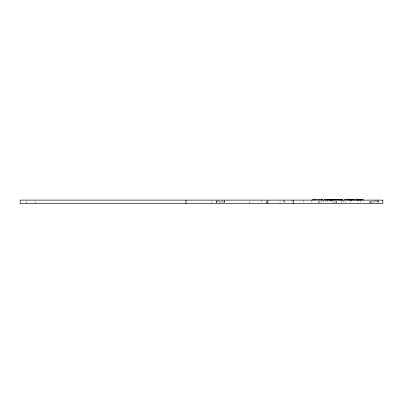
<?xml version="1.0" encoding="UTF-8"?>
<svg xmlns="http://www.w3.org/2000/svg" width="403" height="403" viewBox="0 0 403 403"><rect width="100%" height="100%" fill="white"/><g stroke="black" fill="none" stroke-linecap="round" stroke-linejoin="round"><path stroke-width="0.3" stroke-dasharray="2.02 1.51" d="M378.543 200.12L378.543 202.991M378.392 201.268L378.392 202.991M377.964 200.12L377.964 202.991M377.279 200.12L377.279 202.991M376.387 200.12L376.387 202.991M375.349 200.12L375.349 202.991M374.231 200.12L374.231 202.991M373.118 201.268L373.118 202.991M372.08 200.12L372.08 202.991M371.183 201.268L371.183 202.991M370.503 201.268L370.503 202.991M370.07 201.268L370.07 202.991M369.924 201.268L369.924 202.991M360.861 200.12L360.861 202.991M350.358 200.12L350.358 202.991M345.749 201.268L345.749 202.991M343.623 200.12L343.623 202.991M341.2 201.268L341.2 202.991M336.661 201.268L336.661 202.991M336.354 201.268L336.354 202.991M335.457 201.268L335.457 202.991M334.032 201.268L334.032 202.991M332.178 201.268L332.178 202.991M330.017 200.12L330.017 202.991M327.694 200.12L327.694 202.991M325.377 200.12L325.377 202.991M323.216 200.12L323.216 202.991M321.357 201.268L321.357 202.991M319.937 200.12L319.937 202.991M319.04 201.268L319.04 202.991M318.733 201.268L318.733 202.991M311.746 200.12L311.746 202.996M303.127 200.12L303.127 202.996M291.994 200.12L291.994 202.991M284.639 201.268L284.639 202.991M284.13 200.12L284.13 202.991M283.38 200.12L283.38 202.991M280.014 201.268L280.014 202.991M266.494 201.268L266.494 202.991M266.368 201.268L266.368 202.991M261.34 200.12L261.34 202.991M249.276 201.268L249.276 202.991M224.798 201.268L224.798 202.996M224.652 200.12L224.652 202.996M224.224 200.12L224.224 202.996M223.539 201.268L223.539 202.996M222.647 200.12L222.647 202.996M221.605 200.12L221.605 202.996M220.491 201.268L220.491 202.996M219.378 201.268L219.378 202.996M218.335 200.12L218.335 202.996M217.444 200.12L217.444 202.996M216.759 200.12L216.759 202.996M216.33 201.268L216.33 202.996M216.184 201.268L216.184 202.996M211.872 201.268L211.872 202.996M35.726 201.268L35.726 203.57M26.764 201.268L26.764 203.57"/><path stroke-width="0.6" d="M331.347 200.12L331.347 199.43L342.328 199.43L342.328 200.12M351.114 199.43L344.454 199.43L344.454 200.12M354.116 200.12L354.116 199.43L352.051 199.43L352.051 200.12M331.347 199.43L335.417 199.43M337.608 199.43L342.328 199.43M354.116 199.43L350.414 199.43L350.414 200.12M360.116 199.43L357.154 199.43L357.154 200.12M363.032 200.12L363.032 199.43L355.758 199.43L355.758 200.12M362.912 199.43L362.912 200.12M361.849 199.43L361.849 200.12M360.745 199.43L360.745 200.12M359.944 199.43L359.944 200.12M359.234 199.43L359.234 200.12M358.625 199.43L358.625 200.12M358.101 199.43L358.101 200.12M357.688 199.43L357.688 200.12M357.39 199.43L357.39 200.12M357.214 199.43L357.214 200.12M354.056 199.43L354.056 200.12M351.965 199.43L351.965 200.12M351.653 199.43L351.653 200.12M351.351 199.43L351.351 200.12M350.948 199.43L350.948 200.12M349.713 199.43L349.713 200.12M348.933 199.43L348.933 200.12M348.127 199.43L348.127 200.12M346.525 199.43L346.525 200.12M342.238 199.43L342.238 200.12M341.956 199.43L341.956 200.12M341.487 199.43L341.487 200.12M340.832 199.43L340.832 200.12M340.021 199.43L340.021 200.12M339.089 199.43L339.089 200.12M338.031 199.43L338.031 200.12M336.848 199.43L336.848 200.12M335.634 199.43L335.634 200.12M334.561 199.43L334.561 200.12M333.619 199.43L333.619 200.12M332.818 199.43L332.818 200.12M332.173 199.43L332.173 200.12M331.714 199.43L331.714 200.12M331.437 199.43L331.442 200.12M330.611 200.12L330.611 199.43L324.093 199.43L324.093 200.12M330.5 199.43L330.5 200.12M330.012 199.43L330.012 200.12M329.387 199.43L329.387 200.12M328.556 199.43L328.556 200.12M327.725 199.43L327.725 200.12M326.924 199.43L326.924 200.12M326.163 199.43L326.163 200.12M322.309 200.12L322.309 199.43L312.506 199.43L312.506 200.12M321.992 199.43L321.992 200.12M314.683 199.43L314.683 200.12M293.223 200.12L293.223 203.57M267.829 200.12L267.829 203.57M186.02 200.12L186.02 203.57M382.85 200.12L20.15 200.12L20.15 203.57L382.85 203.57L382.85 200.115"/></g></svg>
